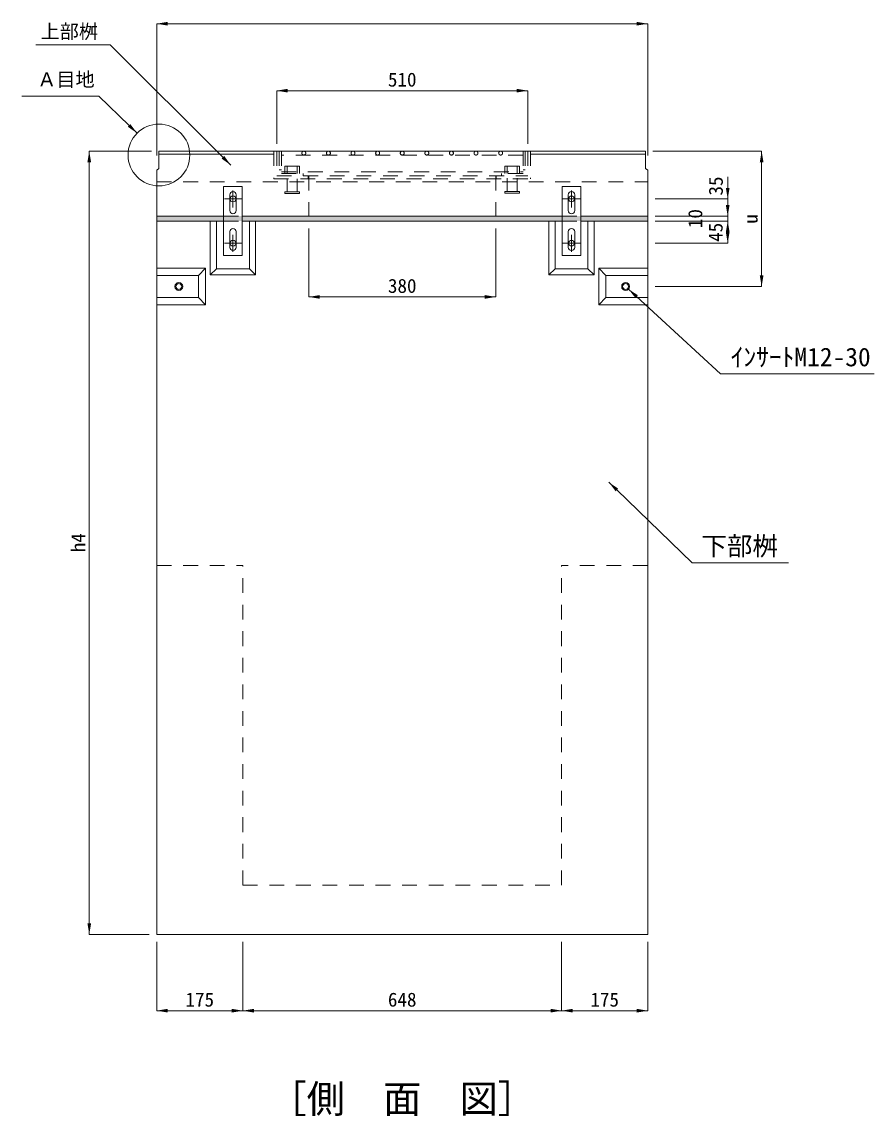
# Model space of a CAD drawing. Units: millimetres, scale not verified. Extents: x 289 to 42849, y -1182 to 27464.
# Drawn here: x 8584 to 10316, y 2759 to 4984 of the extents above; entities that cross this region are included whole.
import ezdxf
from ezdxf.enums import TextEntityAlignment as Align

# ---------------------------------------------------------------- set-up
doc = ezdxf.new("R2010")
doc.units = ezdxf.units.MM
doc.header["$LTSCALE"] = 40
doc.linetypes.add('USER2', pattern=[1.35, 0.75, -0.6])
doc.linetypes.add('USER3', pattern=[28.575, 19.05, -3.175, 3.175, -3.175])
for name, color, linetype, lineweight in [('0_2', 7, 'Continuous', 20), ('インサート', 3, 'USER2', 5), ('グレーチング', 7, 'Continuous', 9), ('寸法線', 7, 'Continuous', 9), ('本体', 2, 'Continuous', 9), ('ﾊｯﾁﾝｸﾞ', 7, 'Continuous', 5)]:
    doc.layers.add(name, color=color, linetype=linetype, lineweight=lineweight)
doc.styles.add('ＭＳ ゴシック', font='')
doc.styles.get('ＭＳ ゴシック').set_extended_font_data('MS Gothic')

# ---------------------------------------------------------------- blocks, each defined once
blk = doc.blocks.new('filled_arrow')
at = {"color": 0, "linetype": 'Continuous', "lineweight": -2}
blk.add_solid([(7.5, 1.25), (0, 0), (7.5, -1.25)], dxfattribs=at)

msp = doc.modelspace()

# ---------------------------------------------------------------- hatches: boundary and pattern name
at = {"layer": 'ﾊｯﾁﾝｸﾞ'}
msp.add_hatch(color=8, dxfattribs=at).paths.add_polyline_path([(8857.64, 4588.67), (8857.64, 4578.67), (9855.64, 4578.67), (9855.64, 4588.67)])

# ---------------------------------------------------------------- linework, layer by layer
at = {"layer": '0_2', "lineweight": 9}
for p, q in [((9006.14, 4632.17), (9006.14, 4600.17)), ((9019.14, 4632.17), (9019.14, 4600.17)), ((9694.14, 4632.17), (9694.14, 4600.17)), ((9707.14, 4632.17), (9707.14, 4600.17)), ((9855.64, 4569.32), (9855.64, 4493.02)), ((9006.14, 4557.17), (9006.14, 4525.17)), ((9019.14, 4557.17), (9019.14, 4525.17)), ((9694.14, 4557.17), (9694.14, 4525.17)), ((9707.14, 4557.17), (9707.14, 4525.17))]:
    msp.add_line(p, q, dxfattribs=at)
for points in [[(9031.64, 4508.67), (9031.64, 4648.67), (8993.64, 4648.67), (8993.64, 4508.67)], [(9719.64, 4508.67), (9719.64, 4648.67), (9681.64, 4648.67), (9681.64, 4508.67)]]:
    msp.add_lwpolyline(points, close=True, dxfattribs=at)
for centre, start, end in [((9012.64, 4632.17), 0, 180), ((9700.64, 4632.17), 0, 180), ((9012.64, 4600.17), 180, 0), ((9700.64, 4600.17), 180, 0), ((9012.64, 4557.17), 0, 180), ((9700.64, 4557.17), 0, 180), ((9012.64, 4525.17), 180, 0), ((9700.64, 4525.17), 180, 0)]:
    msp.add_arc(centre, 6.5, start, end, dxfattribs=at)
at = {"layer": 'インサート', "linetype": 'Continuous'}
for centre, radius in [((9012.64, 4623.67), 6), ((9700.64, 4623.67), 6), ((9012.64, 4533.67), 6), ((9700.64, 4533.67), 6), ((8902.64, 4445.67), 8), ((8902.64, 4445.67), 6), ((9810.64, 4445.67), 8), ((9810.64, 4445.67), 6)]:
    msp.add_circle(centre, radius, dxfattribs=at)
at = {"layer": 'グレーチング', "linetype": 'USER2'}
for p, q in [((9095.64, 4720.81), (9095.64, 4664.81)), ((9095.64, 4720.81), (9617.64, 4720.81)), ((9101.64, 4720.81), (9101.64, 4670.81)), ((9106.64, 4720.81), (9106.64, 4682.81)), ((9111.14, 4720.81), (9111.14, 4670.81)), ((9602.14, 4720.81), (9602.14, 4670.81)), ((9606.64, 4720.81), (9606.64, 4682.81)), ((9611.64, 4720.81), (9611.64, 4670.81)), ((9617.64, 4720.81), (9617.64, 4664.81)), ((9602.14, 4712.81), (9111.14, 4712.81)), ((9111.14, 4682.81), (9106.64, 4682.81)), ((9111.14, 4678.81), (9602.14, 4678.81)), ((9111.14, 4675.31), (9155.14, 4675.31)), ((9148.14, 4690.31), (9118.14, 4690.31)), ((9118.14, 4690.31), (9118.14, 4675.31)), ((9123.14, 4690.31), (9123.14, 4675.31)), ((9143.14, 4690.31), (9143.14, 4675.31)), ((9148.14, 4690.31), (9148.14, 4675.31)), ((9155.14, 4675.31), (9155.14, 4670.81)), ((9602.14, 4675.31), (9558.14, 4675.31)), ((9558.14, 4675.31), (9558.14, 4670.81)), ((9565.14, 4690.31), (9565.14, 4675.31)), ((9565.14, 4690.31), (9595.14, 4690.31)), ((9570.14, 4690.31), (9570.14, 4675.31)), ((9590.14, 4690.31), (9590.14, 4675.31)), ((9595.14, 4690.31), (9595.14, 4675.31)), ((9606.64, 4682.81), (9602.14, 4682.81)), ((9095.64, 4664.81), (9617.64, 4664.81)), ((9101.64, 4670.81), (9611.64, 4670.81)), ((9123.14, 4664.81), (9123.14, 4637.81)), ((9143.14, 4664.81), (9143.14, 4637.81)), ((9165.64, 4670.81), (9165.64, 4664.81)), ((9547.64, 4670.81), (9547.64, 4664.81)), ((9570.14, 4665.56), (9570.14, 4638.56)), ((9590.14, 4665.56), (9590.14, 4638.56)), ((9148.14, 4637.81), (9118.14, 4637.81)), ((9118.14, 4634.81), (9118.14, 4637.81)), ((9148.14, 4634.81), (9118.14, 4634.81)), ((9148.14, 4634.81), (9148.14, 4637.81)), ((9595.14, 4638.56), (9565.14, 4638.56)), ((9565.14, 4635.56), (9565.14, 4638.56)), ((9595.14, 4635.56), (9565.14, 4635.56)), ((9595.14, 4635.56), (9595.14, 4638.56))]:
    msp.add_line(p, q, dxfattribs=at)
for centre in [(9156.64, 4716.81), (9206.64, 4716.81), (9256.64, 4716.81), (9306.64, 4716.81), (9356.65, 4716.81), (9406.64, 4716.81), (9456.64, 4716.81), (9506.64, 4716.81), (9556.64, 4716.81)]:
    msp.add_circle(centre, 4, dxfattribs=at)
at = {"layer": '寸法線'}
for p, q in [((8857.64, 4979.81), (9855.64, 4979.81)), ((8857.64, 4711.81), (8857.64, 4979.81)), ((9855.64, 4711.81), (9855.64, 4979.81)), ((9101.64, 4843.73), (9611.64, 4843.73)), ((9101.64, 4735.81), (9101.64, 4843.73)), ((9611.64, 4735.81), (9611.64, 4843.73)), ((8720.58, 4720.8), (8720.58, 3128.67)), ((8847.14, 4720.8), (8720.58, 4720.8)), ((9866.14, 4720.8), (10087.08, 4720.8)), ((10087.08, 4720.8), (10087.08, 4445.67)), ((10018.15, 4668.67), (10018.15, 4566.17)), ((10018.15, 4533.67), (10018.15, 4633.67)), ((9870.64, 4623.67), (10018.15, 4623.67)), ((9870.64, 4588.67), (10018.15, 4588.67)), ((9870.64, 4588.67), (10018.15, 4588.67)), ((9166.64, 4563.67), (9166.64, 4424.46)), ((9546.64, 4563.67), (9546.64, 4424.46)), ((9870.64, 4578.67), (10018.15, 4578.67)), ((9870.64, 4578.67), (10018.15, 4578.67)), ((10018.15, 4578.67), (10018.15, 4533.67)), ((9870.64, 4533.67), (10018.15, 4533.67)), ((9870.64, 4445.67), (10087.08, 4445.67)), ((9166.64, 4424.46), (9546.64, 4424.46)), ((8842.64, 3128.67), (8720.58, 3128.67)), ((8857.64, 3113.67), (8857.64, 2973.48)), ((9032.64, 3113.67), (9032.64, 2973.48)), ((9032.64, 3113.67), (9032.64, 2973.48)), ((9680.64, 3113.67), (9680.64, 2973.48)), ((9680.64, 3113.67), (9680.64, 2973.48)), ((9855.64, 3113.67), (9855.64, 2973.48)), ((8857.64, 2973.48), (9032.64, 2973.48)), ((9032.64, 2973.48), (9680.64, 2973.48)), ((9680.64, 2973.48), (9855.64, 2973.48))]:
    msp.add_line(p, q, dxfattribs=at)
at = {"layer": '寸法線', "linetype": 'USER3'}
for p, q in [((9012.64, 4640.97), (9012.64, 4606.37)), ((9700.64, 4640.97), (9700.64, 4606.37)), ((8995.34, 4623.67), (9029.95, 4623.67)), ((9683.34, 4623.67), (9717.95, 4623.67)), ((9012.64, 4550.97), (9012.64, 4516.36)), ((9700.64, 4550.97), (9700.64, 4516.37)), ((8995.34, 4533.67), (9029.94, 4533.67)), ((9683.34, 4533.67), (9717.95, 4533.67))]:
    msp.add_line(p, q, dxfattribs=at)
at = {"layer": '寸法線'}
for points in [[(9008.17, 4692.38), (8992.26, 4708.28), (8763.3, 4937.16), (8611.97, 4937.16)], [(8817.73, 4757.37), (8801.58, 4773.04), (8739.85, 4832.89), (8583.67, 4832.89)], [(9816.53, 4440.25), (9833.08, 4425.01), (10003.37, 4268.2), (10315.67, 4268.2)], [(9776.65, 4047.71), (9792.83, 4032.08), (9945.89, 3884.12), (10141.59, 3884.12)]]:
    msp.add_lwpolyline(points, dxfattribs=at)
msp.add_circle((8862.14, 4712.96), 62.8, dxfattribs=at)
at = {"layer": '本体', "lineweight": 20}
for p, q in [((8862.14, 4720.81), (9851.14, 4720.81)), ((8862.14, 4685.81), (8862.14, 4720.81)), ((9851.14, 4685.81), (9851.14, 4720.81)), ((8862.14, 4685.81), (8857.64, 4681.81)), ((8857.64, 4578.67), (8857.64, 4681.81)), ((9851.14, 4685.81), (9855.64, 4681.81)), ((9855.64, 4578.67), (9855.64, 4681.81)), ((8857.64, 4588.67), (8993.64, 4588.67)), ((9031.64, 4588.67), (9681.64, 4588.67)), ((9719.64, 4588.67), (9855.64, 4588.67)), ((8857.64, 3128.67), (8857.64, 4578.67)), ((8857.64, 4578.67), (8993.64, 4578.67)), ((9031.64, 4578.67), (9681.64, 4578.67)), ((9719.64, 4578.67), (9855.64, 4578.67)), ((9855.64, 3128.67), (9855.64, 4578.67)), ((8857.64, 3128.67), (9855.64, 3128.67))]:
    msp.add_line(p, q, dxfattribs=at)
at = {"layer": '本体', "color": 7}
for p, q in [((8862.14, 4714.81), (9095.64, 4714.81)), ((9617.64, 4714.81), (9851.14, 4714.81))]:
    msp.add_line(p, q, dxfattribs=at)
at = {"layer": '本体', "linetype": 'USER2'}
for p, q in [((8857.64, 4658.67), (9855.64, 4658.67)), ((9166.64, 4670.81), (9166.64, 4588.67)), ((9546.64, 4670.81), (9546.64, 4588.67)), ((8993.64, 4588.67), (9031.64, 4588.67)), ((9681.64, 4588.67), (9719.64, 4588.67)), ((8993.64, 4578.67), (9031.64, 4578.67)), ((9681.64, 4578.67), (9719.64, 4578.67)), ((8857.64, 3878.67), (9032.64, 3878.67)), ((9032.64, 3228.67), (9032.64, 3878.67)), ((9680.64, 3228.67), (9680.64, 3878.67)), ((9855.64, 3878.67), (9680.64, 3878.67)), ((9032.64, 3228.67), (9680.64, 3228.67))]:
    msp.add_line(p, q, dxfattribs=at)
at = {"layer": '本体'}
for p, q in [((8966.64, 4469.17), (8966.64, 4578.67)), ((8979.14, 4481.67), (8979.14, 4578.67)), ((9046.14, 4481.67), (9046.14, 4578.67)), ((9058.64, 4469.17), (9058.64, 4578.67)), ((9654.64, 4469.17), (9654.64, 4578.67)), ((9667.14, 4481.67), (9667.14, 4578.67)), ((9734.14, 4481.67), (9734.14, 4578.67)), ((9746.64, 4469.17), (9746.64, 4578.67)), ((8857.64, 4482.67), (8957.14, 4482.67)), ((8942.64, 4468.17), (8957.14, 4482.67)), ((8957.14, 4482.67), (8957.14, 4408.67)), ((8979.14, 4481.67), (8966.64, 4469.17)), ((9046.14, 4481.67), (8979.14, 4481.67)), ((9046.14, 4481.67), (9058.64, 4469.17)), ((9667.14, 4481.67), (9654.64, 4469.17)), ((9667.14, 4481.67), (9734.14, 4481.67)), ((9734.14, 4481.67), (9746.64, 4469.17)), ((9756.14, 4482.67), (9756.14, 4408.67)), ((9855.64, 4482.67), (9756.14, 4482.67)), ((9770.64, 4468.17), (9756.14, 4482.67)), ((8857.64, 4468.17), (8942.64, 4468.17)), ((8942.64, 4468.17), (8942.64, 4423.17)), ((9058.64, 4469.17), (8966.64, 4469.17)), ((9654.64, 4469.17), (9746.64, 4469.17)), ((9770.64, 4468.17), (9770.64, 4423.17)), ((9855.64, 4468.17), (9770.64, 4468.17)), ((8942.64, 4423.17), (8857.64, 4423.17)), ((8957.14, 4408.67), (8857.64, 4408.67)), ((8942.64, 4423.17), (8957.14, 4408.67)), ((9770.64, 4423.17), (9756.14, 4408.67)), ((9756.14, 4408.67), (9855.64, 4408.67)), ((9770.64, 4423.17), (9855.64, 4423.17))]:
    msp.add_line(p, q, dxfattribs=at)

# ---------------------------------------------------------------- block references
at = {"layer": '寸法線', "xscale": 3, "yscale": 3}
for p in [(8857.64, 4979.81), (9101.64, 4843.73), (9166.64, 4424.46), (8857.64, 2973.48), (9032.64, 2973.48), (9680.64, 2973.48)]:
    msp.add_blockref('filled_arrow', p, dxfattribs=at)
for p, rotation in [((9855.64, 4979.81), 180), ((9611.64, 4843.73), 180), ((8817.73, 4757.37), 135.9), ((8720.58, 4720.8), 270), ((10087.08, 4720.8), 270), ((9008.17, 4692.38), 135), ((10018.15, 4623.67), 90), ((10018.15, 4588.67), 90), ((10018.15, 4578.67), 270), ((10018.15, 4533.67), 90), ((10087.08, 4445.67), 90), ((9546.64, 4424.46), 180), ((9816.53, 4440.25), 317.4), ((9776.65, 4047.71), 316), ((8720.58, 3128.67), 90), ((9032.64, 2973.48), 180), ((9680.64, 2973.48), 180), ((9855.64, 2973.48), 180)]:
    msp.add_blockref('filled_arrow', p, dxfattribs=dict(at, rotation=rotation))

# ---------------------------------------------------------------- texts
at = {"layer": '0_2', "style": 'ＭＳ ゴシック'}
msp.add_text('［側\u3000面\u3000図］', height=56.96, dxfattribs=at).set_placement((9356.64, 2748.74), align=Align.BOTTOM_CENTER)
at = {"layer": '寸法線', "style": 'ＭＳ ゴシック'}
for s, height, p in [('上部桝', 28.48, (8680.01, 4964.12)), ('510', 28.48, (9356.64, 4866.23)), ('380', 28.48, (9356.64, 4446.96)), ('ｲﾝｻｰﾄM12-30', 37.98, (10166.47, 4302.36)), ('下部桝', 37.98, (10042.38, 3918.07)), ('175', 28.48, (8945.14, 2995.98)), ('648', 28.48, (9356.64, 2995.98)), ('175', 28.48, (9768.14, 2995.98))]:
    msp.add_text(s, height=height, dxfattribs=at).set_placement(p, align=Align.MIDDLE_CENTER)
msp.add_text('Ａ目地', height=28.48, dxfattribs=at).set_placement((8731.45, 4843.75), align=Align.BOTTOM_RIGHT)
for s, p in [('35', (9993.97, 4649.93)), ('10', (9952.15, 4583.67)), ('u', (10064.58, 4583.23)), ('45', (9993.55, 4555.8)), ('h4', (8698.08, 3924.74))]:
    msp.add_text(s, height=28.48, rotation=90, dxfattribs=at).set_placement(p, align=Align.MIDDLE_CENTER)

doc.saveas('drawing.dxf')
